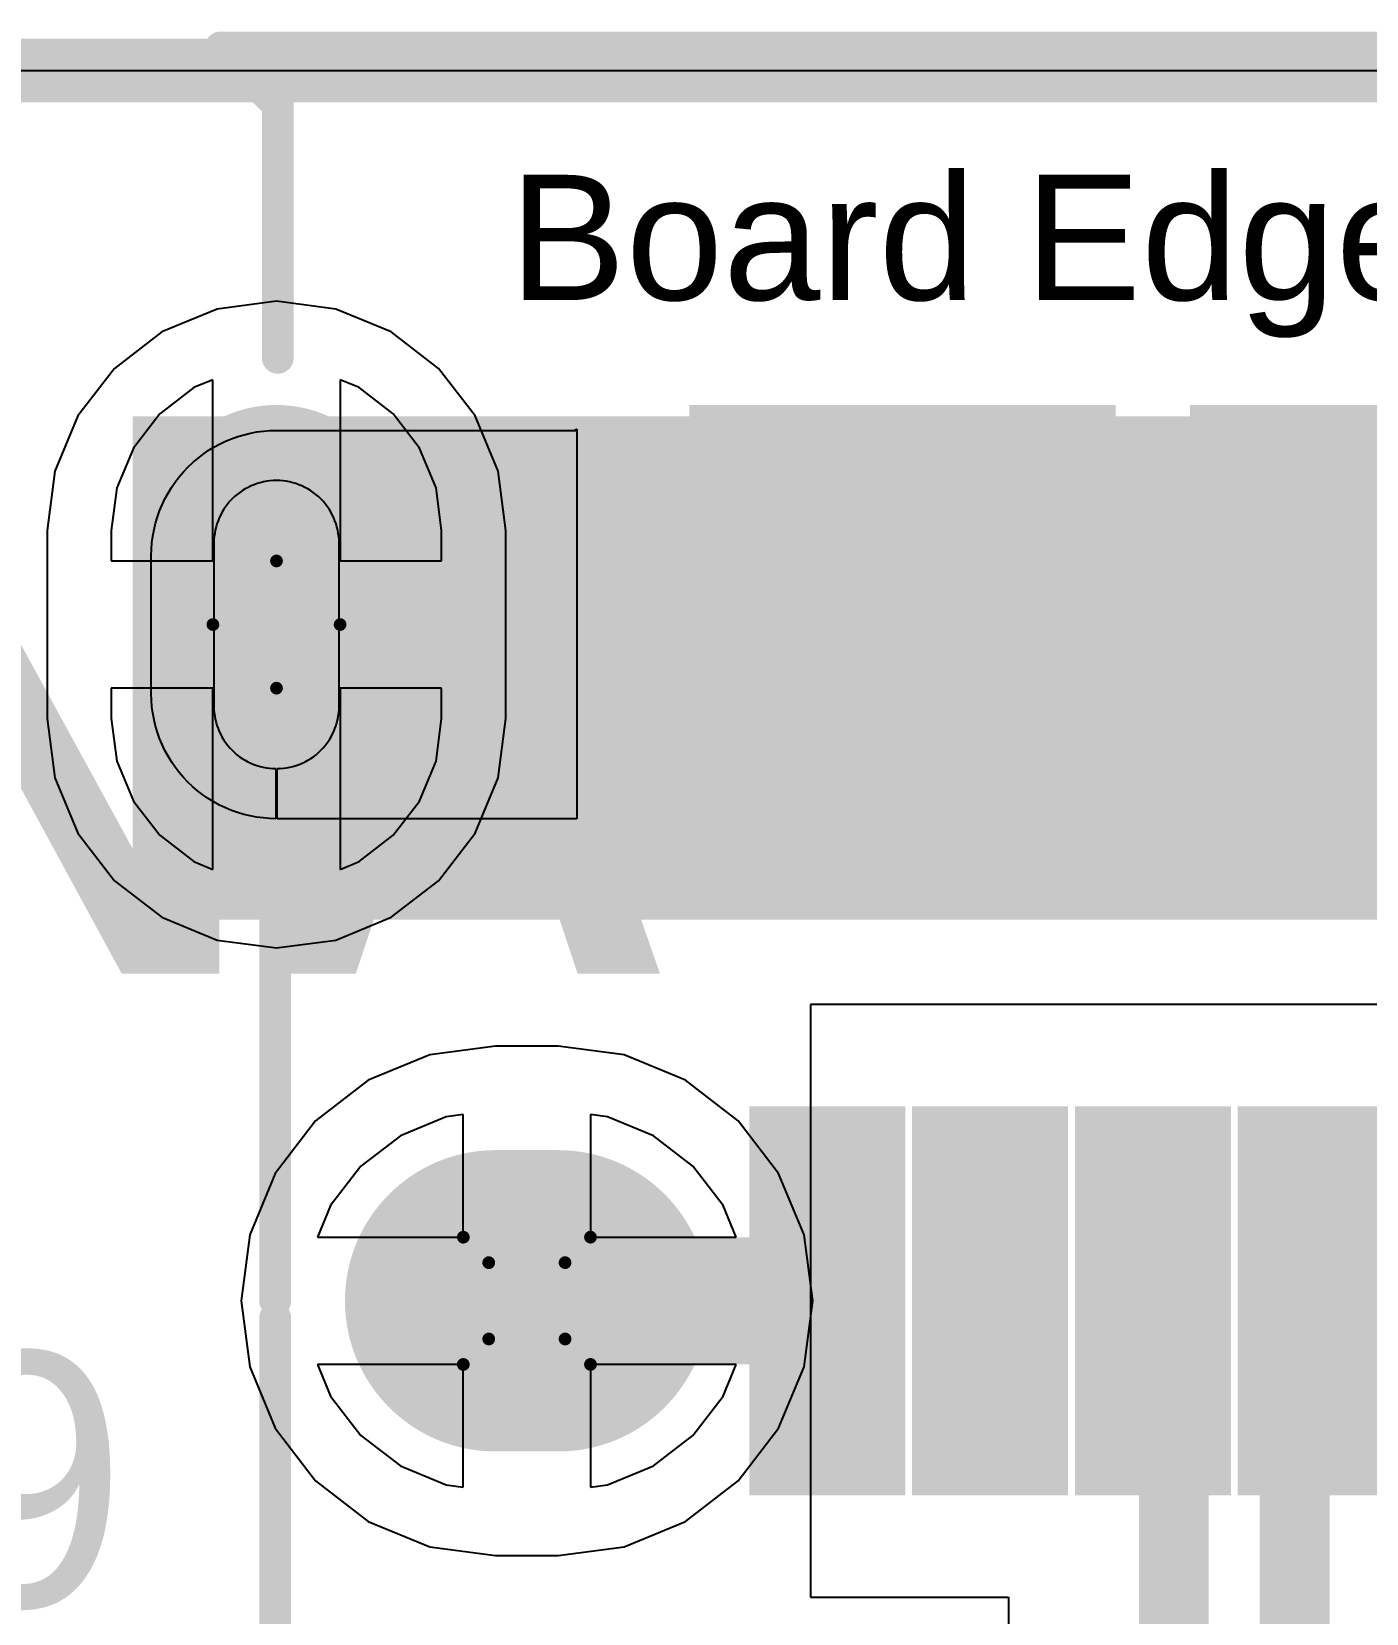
# Model space of a CAD drawing. Header units: inches. Extents: x -3 to 5437, y -3 to 5435.
# Drawn here: x 87.61 to 92.94, y 115.06 to 121.38 of the extents above; entities that cross this region are included whole.
import ezdxf

# ---------------------------------------------------------------- set-up
doc = ezdxf.new("R2010")
doc.units = ezdxf.units.IN
for name, color, linetype in [('Board Outline', 216, 'Continuous'), ('Bottom Layer', 5, 'Continuous'), ('Bottom Solder', 6, 'Continuous'), ('Drill Drawing', 1, 'Continuous'), ('GND', 16, 'Continuous'), ('Multi-Layer', 9, 'Continuous'), ('Pad Holes', 156, 'Continuous'), ('PWR', 76, 'Continuous'), ('Top Layer', 1, 'Continuous'), ('Top Overlay', 2, 'Continuous'), ('Top Paste', 8, 'Continuous'), ('Top Solder', 216, 'Continuous')]:
    doc.layers.add(name, color=color, linetype=linetype)
doc.styles.add('Arial', font='', dxfattribs={"height": 0.2})
doc.styles.add('Arial_Bold', font='', dxfattribs={"height": 0.2})
doc.styles.get('Arial').set_extended_font_data('Arial')
doc.styles.get('Arial_Bold').set_extended_font_data('Arial', bold=True)

# ---------------------------------------------------------------- blocks, each defined once
blk = doc.blocks.new('10118194_0001LF__242')
at = {"layer": 'Bottom Layer'}
h = blk.add_hatch(color=5, dxfattribs=at)
edge = h.paths.add_edge_path()
edge.add_arc((2.625, 0), 0.5, 270, 450)
edge.add_line((2.625, 0.5), (2.375, 0.5))
edge.add_arc((2.375, 0), 0.5, 90, 270)
edge.add_line((2.375, -0.5), (2.625, -0.5))
h = blk.add_hatch(color=5, dxfattribs=at)
edge = h.paths.add_edge_path()
edge.add_arc((3.5, -3.075), 0.4, 180, 360)
edge.add_line((3.9, -3.075), (3.9, -2.325))
edge.add_arc((3.5, -2.325), 0.4, 0, 180)
edge.add_line((3.1, -2.325), (3.1, -3.075))
at = {"layer": 'Bottom Solder'}
h = blk.add_hatch(color=6, dxfattribs=at)
edge = h.paths.add_edge_path()
edge.add_arc((2.625, 0), 0.6016, 270, 450)
edge.add_line((2.625, 0.6016), (2.375, 0.6016))
edge.add_arc((2.375, 0), 0.6016, 90, 270)
edge.add_line((2.375, -0.6016), (2.625, -0.6016))
h = blk.add_hatch(color=6, dxfattribs=at)
edge = h.paths.add_edge_path()
edge.add_arc((3.5, -3.075), 0.5016, 180, 360)
edge.add_line((4.0016, -3.075), (4.0016, -2.325))
edge.add_arc((3.5, -2.325), 0.5016, 0, 180)
edge.add_line((2.9984, -2.325), (2.9984, -3.075))
at = {"layer": 'GND'}
h = blk.add_hatch(color=16, dxfattribs=at)
edge = h.paths.add_edge_path()
edge.add_arc((2.625, 0), 0.5, 270, 450)
edge.add_line((2.625, 0.5), (2.375, 0.5))
edge.add_arc((2.375, 0), 0.5, 90, 270)
edge.add_line((2.375, -0.5), (2.625, -0.5))
h = blk.add_hatch(color=16, dxfattribs=at)
edge = h.paths.add_edge_path()
edge.add_arc((3.5, -3.075), 0.4, 180, 360)
edge.add_line((3.9, -3.075), (3.9, -2.325))
edge.add_arc((3.5, -2.325), 0.4, 0, 180)
edge.add_line((3.1, -2.325), (3.1, -3.075))
at = {"layer": 'Multi-Layer'}
h = blk.add_hatch(color=9, dxfattribs=at)
edge = h.paths.add_edge_path()
edge.add_arc((2.625, 0), 0.5, 270, 450)
edge.add_line((2.625, 0.5), (2.375, 0.5))
edge.add_arc((2.375, 0), 0.5, 90, 270)
edge.add_line((2.375, -0.5), (2.625, -0.5))
h = blk.add_hatch(color=9, dxfattribs=at)
edge = h.paths.add_edge_path()
edge.add_arc((3.5, -3.075), 0.4, 180, 360)
edge.add_line((3.9, -3.075), (3.9, -2.325))
edge.add_arc((3.5, -2.325), 0.4, 0, 180)
edge.add_line((3.1, -2.325), (3.1, -3.075))
at = {"layer": 'Pad Holes'}
h = blk.add_hatch(color=7, dxfattribs=at)
edge = h.paths.add_edge_path()
edge.add_arc((2.65, 0), 0.275, 270, 450)
edge.add_line((2.65, 0.275), (2.35, 0.275))
edge.add_arc((2.35, 0), 0.275, 90, 270)
edge.add_line((2.35, -0.275), (2.65, -0.275))
h = blk.add_hatch(color=7, dxfattribs=at)
edge = h.paths.add_edge_path()
edge.add_arc((3.5, -3.025), 0.25, 180, 360)
edge.add_line((3.75, -3.025), (3.75, -2.375))
edge.add_arc((3.5, -2.375), 0.25, 0, 180)
edge.add_line((3.25, -2.375), (3.25, -3.025))
at = {"layer": 'PWR'}
h = blk.add_hatch(color=76, dxfattribs=at)
edge = h.paths.add_edge_path()
edge.add_arc((2.625, 0), 0.5, 270, 450)
edge.add_line((2.625, 0.5), (2.375, 0.5))
edge.add_arc((2.375, 0), 0.5, 90, 270)
edge.add_line((2.375, -0.5), (2.625, -0.5))
h = blk.add_hatch(color=76, dxfattribs=at)
edge = h.paths.add_edge_path()
edge.add_arc((3.5, -3.075), 0.4, 180, 360)
edge.add_line((3.9, -3.075), (3.9, -2.325))
edge.add_arc((3.5, -2.325), 0.4, 0, 180)
edge.add_line((3.1, -2.325), (3.1, -3.075))
at = {"layer": 'Top Layer'}
for points in [[(-0.86, 0.675), (-0.44, 0.675), (-0.44, -0.675), (-0.86, -0.675)], [(-0.21, 0.675), (0.21, 0.675), (0.21, -0.675), (-0.21, -0.675)], [(0.44, 0.675), (0.86, 0.675), (0.86, -0.675), (0.44, -0.675)], [(1.09, 0.675), (1.51, 0.675), (1.51, -0.675), (1.09, -0.675)], [(-1.75, -1.925), (-0.25, -1.925), (-0.25, -3.475), (-1.75, -3.475)], [(0.25, -1.925), (1.75, -1.925), (1.75, -3.475), (0.25, -3.475)]]:
    blk.add_hatch(color=1, dxfattribs=at).paths.add_polyline_path(points)
h = blk.add_hatch(color=1, dxfattribs=at)
edge = h.paths.add_edge_path()
edge.add_arc((2.625, 0), 0.5, 270, 450)
edge.add_line((2.625, 0.5), (2.375, 0.5))
edge.add_arc((2.375, 0), 0.5, 90, 270)
edge.add_line((2.375, -0.5), (2.625, -0.5))
h = blk.add_hatch(color=1, dxfattribs=at)
edge = h.paths.add_edge_path()
edge.add_arc((3.5, -3.075), 0.4, 180, 360)
edge.add_line((3.9, -3.075), (3.9, -2.325))
edge.add_arc((3.5, -2.325), 0.4, 0, 180)
edge.add_line((3.1, -2.325), (3.1, -3.075))
at = {"layer": 'Top Paste'}
for points in [[(-0.86, 0.675), (-0.44, 0.675), (-0.44, -0.675), (-0.86, -0.675)], [(-0.21, 0.675), (0.21, 0.675), (0.21, -0.675), (-0.21, -0.675)], [(0.44, 0.675), (0.86, 0.675), (0.86, -0.675), (0.44, -0.675)], [(1.09, 0.675), (1.51, 0.675), (1.51, -0.675), (1.09, -0.675)], [(-1.75, -1.925), (-0.25, -1.925), (-0.25, -3.475), (-1.75, -3.475)], [(0.25, -1.925), (1.75, -1.925), (1.75, -3.475), (0.25, -3.475)]]:
    blk.add_hatch(color=8, dxfattribs=at).paths.add_polyline_path(points)
at = {"layer": 'Top Solder'}
for points in [[(-0.9616, 0.7766), (-0.3384, 0.7766), (-0.3384, -0.7766), (-0.9616, -0.7766)], [(-0.3116, 0.7766), (0.3116, 0.7766), (0.3116, -0.7766), (-0.3116, -0.7766)], [(0.3384, 0.7766), (0.9616, 0.7766), (0.9616, -0.7766), (0.3384, -0.7766)], [(0.9884, 0.7766), (1.6116, 0.7766), (1.6116, -0.7766), (0.9884, -0.7766)], [(-1.8516, -1.8234), (-0.1484, -1.8234), (-0.1484, -3.5766), (-1.8516, -3.5766)], [(0.1484, -1.8234), (1.8516, -1.8234), (1.8516, -3.5766), (0.1484, -3.5766)]]:
    blk.add_hatch(color=216, dxfattribs=at).paths.add_polyline_path(points)
h = blk.add_hatch(color=216, dxfattribs=at)
edge = h.paths.add_edge_path()
edge.add_arc((2.625, 0), 0.6016, 270, 450)
edge.add_line((2.625, 0.6016), (2.375, 0.6016))
edge.add_arc((2.375, 0), 0.6016, 90, 270)
edge.add_line((2.375, -0.6016), (2.625, -0.6016))
h = blk.add_hatch(color=216, dxfattribs=at)
edge = h.paths.add_edge_path()
edge.add_arc((3.5, -3.075), 0.5016, 180, 360)
edge.add_line((4.0016, -3.075), (4.0016, -2.325))
edge.add_arc((3.5, -2.325), 0.5016, 0, 180)
edge.add_line((2.9984, -2.325), (2.9984, -3.075))
at = {"layer": 'Top Layer'}
for p, q in [((2.3, -3.48), (2.3, -1.925)), ((2.3, -1.925), (3.4975, -1.925)), ((3.4975, -1.925), (3.4975, -2.125)), ((3.5025, -1.925), (3.5274, -1.9257)), ((3.5025, -2.125), (3.5025, -1.925)), ((3.5274, -1.9257), (3.5534, -1.9277)), ((3.5534, -1.9277), (3.5793, -1.9311)), ((3.5793, -1.9311), (3.6049, -1.9359)), ((3.6049, -1.9359), (3.6303, -1.942)), ((3.6303, -1.942), (3.6554, -1.9494)), ((3.6554, -1.9494), (3.68, -1.9581)), ((3.68, -1.9581), (3.7041, -1.9681)), ((3.7041, -1.9681), (3.7277, -1.9794)), ((3.7277, -1.9794), (3.7506, -1.9918)), ((3.7506, -1.9918), (3.7729, -2.0055)), ((3.7729, -2.0055), (3.7944, -2.0202)), ((3.7944, -2.0202), (3.8151, -2.0361)), ((3.8151, -2.0361), (3.835, -2.0531)), ((3.835, -2.0531), (3.8539, -2.0711)), ((3.8539, -2.0711), (3.8719, -2.09)), ((3.3976, -2.1465), (3.3858, -2.1521)), ((3.4096, -2.1415), (3.3976, -2.1465)), ((3.4219, -2.1372), (3.4096, -2.1415)), ((3.4344, -2.1335), (3.4219, -2.1372)), ((3.447, -2.1304), (3.4344, -2.1335)), ((3.4598, -2.1281), (3.447, -2.1304)), ((3.4727, -2.1264), (3.4598, -2.1281)), ((3.4857, -2.1253), (3.4727, -2.1264)), ((3.4975, -2.125), (3.4857, -2.1253)), ((3.5143, -2.1253), (3.5025, -2.125)), ((3.5273, -2.1264), (3.5143, -2.1253)), ((3.5402, -2.1281), (3.5273, -2.1264)), ((3.553, -2.1304), (3.5402, -2.1281)), ((3.5656, -2.1335), (3.553, -2.1304)), ((3.5781, -2.1372), (3.5656, -2.1335)), ((3.5904, -2.1415), (3.5781, -2.1372)), ((3.6024, -2.1465), (3.5904, -2.1415)), ((3.6142, -2.1521), (3.6024, -2.1465)), ((3.8719, -2.09), (3.8889, -2.1099)), ((3.8889, -2.1099), (3.9047, -2.1306)), ((3.9047, -2.1306), (3.9195, -2.1521)), ((3.3139, -2.2073), (3.3054, -2.2172)), ((3.3229, -2.1979), (3.3139, -2.2073)), ((3.3323, -2.1889), (3.3229, -2.1979)), ((3.3422, -2.1804), (3.3323, -2.1889)), ((3.3525, -2.1725), (3.3422, -2.1804)), ((3.3633, -2.1651), (3.3525, -2.1725)), ((3.3744, -2.1583), (3.3633, -2.1651)), ((3.3858, -2.1521), (3.3744, -2.1583)), ((3.6256, -2.1583), (3.6142, -2.1521)), ((3.6367, -2.1651), (3.6256, -2.1583)), ((3.6475, -2.1725), (3.6367, -2.1651)), ((3.6578, -2.1804), (3.6475, -2.1725)), ((3.6677, -2.1889), (3.6578, -2.1804)), ((3.6771, -2.1979), (3.6677, -2.1889)), ((3.6861, -2.2073), (3.6771, -2.1979)), ((3.6946, -2.2172), (3.6861, -2.2073)), ((3.9195, -2.1521), (3.9332, -2.1744)), ((3.9332, -2.1744), (3.9456, -2.1973)), ((3.9456, -2.1973), (3.9569, -2.2209)), ((3.2715, -2.2726), (3.2665, -2.2846)), ((3.2771, -2.2608), (3.2715, -2.2726)), ((3.2833, -2.2494), (3.2771, -2.2608)), ((3.2901, -2.2383), (3.2833, -2.2494)), ((3.2975, -2.2275), (3.2901, -2.2383)), ((3.3054, -2.2172), (3.2975, -2.2275)), ((3.7025, -2.2275), (3.6946, -2.2172)), ((3.7099, -2.2383), (3.7025, -2.2275)), ((3.7167, -2.2494), (3.7099, -2.2383)), ((3.7229, -2.2608), (3.7167, -2.2494)), ((3.7285, -2.2726), (3.7229, -2.2608)), ((3.7335, -2.2846), (3.7285, -2.2726)), ((3.9569, -2.2209), (3.9669, -2.245)), ((3.9669, -2.245), (3.9756, -2.2696)), ((3.9756, -2.2696), (3.983, -2.2947)), ((3.2531, -2.3348), (3.2514, -2.3477)), ((3.2554, -2.322), (3.2531, -2.3348)), ((3.2585, -2.3094), (3.2554, -2.322)), ((3.2622, -2.2969), (3.2585, -2.3094)), ((3.2665, -2.2846), (3.2622, -2.2969)), ((3.7378, -2.2969), (3.7335, -2.2846)), ((3.7415, -2.3094), (3.7378, -2.2969)), ((3.7446, -2.322), (3.7415, -2.3094)), ((3.7469, -2.3348), (3.7446, -2.322)), ((3.7486, -2.3477), (3.7469, -2.3348)), ((3.983, -2.2947), (3.9891, -2.3201)), ((3.9891, -2.3201), (3.9939, -2.3457)), ((3.2503, -2.3607), (3.25, -2.375)), ((3.25, -2.375), (3.25, -2.385)), ((3.25, -2.385), (3.25, -3.015)), ((3.2514, -2.3477), (3.2503, -2.3607)), ((3.7497, -2.3607), (3.7486, -2.3477)), ((3.75, -2.375), (3.7497, -2.3607)), ((3.75, -3.025), (3.75, -2.375)), ((3.9939, -2.3457), (3.9973, -2.3716)), ((3.9973, -2.3716), (3.9993, -2.3976)), ((3.9993, -2.3976), (4, -2.425)), ((4, -2.425), (4, -2.975)), ((3.25, -3.015), (3.25, -3.025)), ((3.25, -3.025), (3.2503, -3.0381)), ((3.7497, -3.0381), (3.75, -3.025)), ((3.9973, -3.0273), (3.9938, -3.0532)), ((3.9993, -3.0012), (3.9973, -3.0273)), ((4, -2.975), (3.9993, -3.0012)), ((3.2503, -3.0381), (3.2514, -3.0511)), ((3.2514, -3.0511), (3.2531, -3.0641)), ((3.2531, -3.0641), (3.2555, -3.077)), ((3.2555, -3.077), (3.2585, -3.0897)), ((3.2585, -3.0897), (3.2622, -3.1023)), ((3.7378, -3.1023), (3.7415, -3.0897)), ((3.7415, -3.0897), (3.7445, -3.077)), ((3.7445, -3.077), (3.7469, -3.0641)), ((3.7469, -3.0641), (3.7486, -3.0511)), ((3.7486, -3.0511), (3.7497, -3.0381)), ((3.9891, -3.079), (3.983, -3.1044)), ((3.9938, -3.0532), (3.9891, -3.079)), ((3.2622, -3.1023), (3.2666, -3.1146)), ((3.2666, -3.1146), (3.2716, -3.1267)), ((3.2716, -3.1267), (3.2772, -3.1385)), ((3.2772, -3.1385), (3.2835, -3.15)), ((3.2835, -3.15), (3.2903, -3.1612)), ((3.7097, -3.1612), (3.7165, -3.15)), ((3.7165, -3.15), (3.7228, -3.1385)), ((3.7228, -3.1385), (3.7284, -3.1267)), ((3.7284, -3.1267), (3.7334, -3.1146)), ((3.7334, -3.1146), (3.7378, -3.1023)), ((3.9668, -3.1542), (3.9568, -3.1784)), ((3.9755, -3.1295), (3.9668, -3.1542)), ((3.983, -3.1044), (3.9755, -3.1295)), ((3.2903, -3.1612), (3.2977, -3.1719)), ((3.2977, -3.1719), (3.3057, -3.1823)), ((3.3057, -3.1823), (3.3142, -3.1923)), ((3.3142, -3.1923), (3.3232, -3.2018)), ((3.3232, -3.2018), (3.3327, -3.2108)), ((3.3327, -3.2108), (3.3427, -3.2193)), ((3.3427, -3.2193), (3.3531, -3.2273)), ((3.6469, -3.2273), (3.6573, -3.2193)), ((3.6573, -3.2193), (3.6673, -3.2108)), ((3.6673, -3.2108), (3.6768, -3.2018)), ((3.6768, -3.2018), (3.6858, -3.1923)), ((3.6858, -3.1923), (3.6943, -3.1823)), ((3.6943, -3.1823), (3.7023, -3.1719)), ((3.7023, -3.1719), (3.7097, -3.1612)), ((3.9455, -3.202), (3.933, -3.225)), ((3.9568, -3.1784), (3.9455, -3.202)), ((3.3531, -3.2273), (3.3638, -3.2347)), ((3.3638, -3.2347), (3.375, -3.2415)), ((3.375, -3.2415), (3.3865, -3.2478)), ((3.3865, -3.2478), (3.3983, -3.2534)), ((3.3983, -3.2534), (3.4104, -3.2584)), ((3.4104, -3.2584), (3.4227, -3.2628)), ((3.4227, -3.2628), (3.4353, -3.2665)), ((3.4353, -3.2665), (3.448, -3.2695)), ((3.448, -3.2695), (3.4609, -3.2719)), ((3.4609, -3.2719), (3.4739, -3.2736)), ((3.4739, -3.2736), (3.4869, -3.2747)), ((3.4869, -3.2747), (3.5, -3.275)), ((3.5, -3.275), (3.5131, -3.2747)), ((3.5131, -3.2747), (3.5261, -3.2736)), ((3.5261, -3.2736), (3.5391, -3.2719)), ((3.5391, -3.2719), (3.552, -3.2695)), ((3.552, -3.2695), (3.5647, -3.2665)), ((3.5647, -3.2665), (3.5773, -3.2628)), ((3.5773, -3.2628), (3.5896, -3.2584)), ((3.5896, -3.2584), (3.6017, -3.2534)), ((3.6017, -3.2534), (3.6135, -3.2478)), ((3.6135, -3.2478), (3.625, -3.2415)), ((3.625, -3.2415), (3.6362, -3.2347)), ((3.6362, -3.2347), (3.6469, -3.2273)), ((3.9045, -3.2689), (3.8886, -3.2897)), ((3.9193, -3.2473), (3.9045, -3.2689)), ((3.933, -3.225), (3.9193, -3.2473)), ((3.8346, -3.3466), (3.8147, -3.3636)), ((3.8536, -3.3286), (3.8346, -3.3466)), ((3.8716, -3.3096), (3.8536, -3.3286)), ((3.8886, -3.2897), (3.8716, -3.3096)), ((3.75, -3.408), (3.727, -3.4205)), ((3.7723, -3.3943), (3.75, -3.408)), ((3.7939, -3.3795), (3.7723, -3.3943)), ((3.8147, -3.3636), (3.7939, -3.3795)), ((3.5523, -3.4723), (3.5262, -3.4743)), ((3.5782, -3.4688), (3.5523, -3.4723)), ((3.604, -3.4641), (3.5782, -3.4688)), ((3.6294, -3.458), (3.604, -3.4641)), ((3.6545, -3.4505), (3.6294, -3.458)), ((3.6792, -3.4418), (3.6545, -3.4505)), ((3.7034, -3.4318), (3.6792, -3.4418)), ((3.727, -3.4205), (3.7034, -3.4318)), ((2.305, -3.48), (2.3, -3.48)), ((3.5, -3.475), (2.305, -3.475)), ((2.305, -3.475), (2.305, -3.48)), ((3.5262, -3.4743), (3.5, -3.475))]:
    blk.add_line(p, q, dxfattribs=at)
at = {"layer": 'Top Overlay'}
for points in [[(3.5052, 0, 0.127, 0.127, 0), (3.5052, -1.5494, 0.127, 0.127, 0)], [(3.4948, -3.765, 0.127, 0.127, 0), (3.4948, -4.765, 0.127, 0.127, 0)], [(3.7234, -5.0038, 0.127, 0.127, 0), (3.4948, -4.7752, 0.127, 0.127, 0)], [(3.7234, -5.0038, 0.127, 0.127, 0), (-3.7338, -5.0038, 0.127, 0.127, 0)]]:
    blk.add_lwpolyline(points, format="xyseb", dxfattribs=at)
for points in [[(3.4735, 0, 0.0635, 0.0635, 1), (3.537, 0, 0.0635, 0.0635, 1)], [(3.4735, -1.5494, 0.0635, 0.0635, 1), (3.537, -1.5494, 0.0635, 0.0635, 1)], [(3.4631, -3.765, 0.0635, 0.0635, 1), (3.5266, -3.765, 0.0635, 0.0635, 1)], [(3.4631, -4.765, 0.0635, 0.0635, 1), (3.5266, -4.765, 0.0635, 0.0635, 1)], [(3.4631, -4.7752, 0.0635, 0.0635, 1), (3.5266, -4.7752, 0.0635, 0.0635, 1)], [(3.6917, -5.0038, 0.0635, 0.0635, 1), (3.7552, -5.0038, 0.0635, 0.0635, 1)], [(3.6917, -5.0038, 0.0635, 0.0635, 1), (3.7552, -5.0038, 0.0635, 0.0635, 1)]]:
    blk.add_lwpolyline(points, format="xyseb", close=True, dxfattribs=at)
at = {"layer": 'Top Overlay', "style": 'Arial'}
blk.add_text('Board Edge ', height=0.499999, rotation=180, dxfattribs=at).set_placement((2.5704, -3.9956))

msp = doc.modelspace()

# ---------------------------------------------------------------- hatches: boundary and pattern name
at = {"layer": 'Top Layer'}
for points in [[(88.0099, 117.8306), (98.4078, 117.8306), (98.4078, 119.8404), (88.0099, 119.8404)], [(89.1824, 118.2335), (91.8349, 118.2335), (91.8349, 119.7835), (89.1824, 119.7835)]]:
    msp.add_hatch(color=1, dxfattribs=at).paths.add_polyline_path(points)

# ---------------------------------------------------------------- linework, layer by layer
at = {"layer": 'Board Outline'}
msp.add_lwpolyline([(-2.777, 121.2205, 0.254, 0.254, 0), (202.223, 121.2205, 0.254, 0.254, 0)], format="xyseb", dxfattribs=at)
at = {"layer": 'Bottom Layer'}
for p, q in [((50.2304, 121.2204), (198.6777, 121.2204)), ((88.255, 119.9547), (88.1184, 119.8499)), ((88.3308, 119.9861), (88.255, 119.9547)), ((88.3308, 119.2625), (88.3308, 119.9861)), ((88.9147, 119.9547), (88.8388, 119.9861)), ((88.8388, 119.9861), (88.8388, 119.2625)), ((89.0513, 119.8499), (88.9147, 119.9547)), ((88.1184, 119.8499), (88.0136, 119.7133)), ((89.1561, 119.7133), (89.0513, 119.8499)), ((88.0136, 119.7133), (87.9477, 119.5542)), ((89.222, 119.5542), (89.1561, 119.7133)), ((87.9477, 119.5542), (87.9252, 119.3835)), ((89.2445, 119.3835), (89.222, 119.5542)), ((87.9252, 119.3835), (87.9252, 119.2625)), ((89.2445, 119.2625), (89.2445, 119.3835)), ((87.9252, 119.2625), (88.3308, 119.2625)), ((88.8388, 119.2625), (89.2445, 119.2625)), ((88.3308, 118.7545), (87.9252, 118.7545)), ((87.9252, 118.7545), (87.9252, 118.6335)), ((88.3308, 118.0308), (88.3308, 118.7545)), ((89.2445, 118.7545), (88.8388, 118.7545)), ((88.8388, 118.7545), (88.8388, 118.0308)), ((89.2445, 118.6335), (89.2445, 118.7545)), ((87.9252, 118.6335), (87.9477, 118.4627)), ((89.222, 118.4627), (89.2445, 118.6335)), ((87.9477, 118.4627), (88.0136, 118.3036)), ((89.1561, 118.3036), (89.222, 118.4627)), ((88.0136, 118.3036), (88.1184, 118.167)), ((89.0513, 118.167), (89.1561, 118.3036)), ((88.1184, 118.167), (88.255, 118.0622)), ((88.9147, 118.0622), (89.0513, 118.167)), ((88.255, 118.0622), (88.3308, 118.0308)), ((88.8388, 118.0308), (88.9147, 118.0622)), ((89.263, 117.0431), (89.0796, 116.9671)), ((89.3309, 117.052), (89.263, 117.0431)), ((89.3309, 116.5625), (89.3309, 117.052)), ((89.9067, 117.0431), (89.8389, 117.052)), ((89.8389, 117.052), (89.8389, 116.5625)), ((90.0901, 116.9671), (89.9067, 117.0431)), ((89.0796, 116.9671), (88.9221, 116.8462)), ((90.2476, 116.8462), (90.0901, 116.9671)), ((88.9221, 116.8462), (88.8012, 116.6887)), ((90.3685, 116.6887), (90.2476, 116.8462)), ((88.8012, 116.6887), (88.7489, 116.5625)), ((90.4208, 116.5625), (90.3685, 116.6887)), ((88.7489, 116.5625), (89.3309, 116.5625)), ((89.8389, 116.5625), (90.4208, 116.5625)), ((89.3309, 116.0545), (88.7489, 116.0545)), ((88.7489, 116.0545), (88.8012, 115.9282)), ((89.3309, 115.5649), (89.3309, 116.0545)), ((90.4208, 116.0545), (89.8389, 116.0545)), ((89.8389, 116.0545), (89.8389, 115.5649)), ((90.3685, 115.9282), (90.4208, 116.0545)), ((88.8012, 115.9282), (88.9221, 115.7707)), ((90.2476, 115.7707), (90.3685, 115.9282)), ((88.9221, 115.7707), (89.0796, 115.6498)), ((90.0901, 115.6498), (90.2476, 115.7707)), ((89.0796, 115.6498), (89.263, 115.5739)), ((89.9067, 115.5739), (90.0901, 115.6498)), ((89.263, 115.5739), (89.3309, 115.5649)), ((89.8389, 115.5649), (89.9067, 115.5739))]:
    msp.add_line(p, q, dxfattribs=at)
at = {"layer": 'Drill Drawing'}
for points in [[(88.3309, 119.0085, 0.0508, 0.0508, 0), (88.5849, 119.2625, 0.0508, 0.0508, 0)], [(88.5849, 119.2625, 0.0508, 0.0508, 0), (88.8389, 119.0085, 0.0508, 0.0508, 0)], [(88.3309, 119.0085, 0.0508, 0.0508, 0), (88.5849, 118.7545, 0.0508, 0.0508, 0)], [(88.5849, 118.7545, 0.0508, 0.0508, 0), (88.8389, 119.0085, 0.0508, 0.0508, 0)], [(89.3309, 116.5625, 0.0508, 0.0508, 0), (89.8389, 116.5625, 0.0508, 0.0508, 0)], [(89.3309, 116.0545, 0.0508, 0.0508, 0), (89.3309, 116.5625, 0.0508, 0.0508, 0)], [(89.8389, 116.0545, 0.0508, 0.0508, 0), (89.8389, 116.5625, 0.0508, 0.0508, 0)], [(89.4325, 116.4609, 0.0508, 0.0508, 0), (89.7373, 116.4609, 0.0508, 0.0508, 0)], [(89.4325, 116.1561, 0.0508, 0.0508, 0), (89.4325, 116.4609, 0.0508, 0.0508, 0)], [(89.7373, 116.1561, 0.0508, 0.0508, 0), (89.7373, 116.4609, 0.0508, 0.0508, 0)], [(89.4325, 116.1561, 0.0508, 0.0508, 0), (89.7373, 116.1561, 0.0508, 0.0508, 0)], [(89.3309, 116.0545, 0.0508, 0.0508, 0), (89.8389, 116.0545, 0.0508, 0.0508, 0)]]:
    msp.add_lwpolyline(points, format="xyseb", dxfattribs=at)
for points in [[(88.5722, 119.2625, 0.0254, 0.0254, 1), (88.5976, 119.2625, 0.0254, 0.0254, 1)], [(88.5722, 119.2625, 0.0254, 0.0254, 1), (88.5976, 119.2625, 0.0254, 0.0254, 1)], [(88.3182, 119.0085, 0.0254, 0.0254, 1), (88.3436, 119.0085, 0.0254, 0.0254, 1)], [(88.3182, 119.0085, 0.0254, 0.0254, 1), (88.3436, 119.0085, 0.0254, 0.0254, 1)], [(88.8262, 119.0085, 0.0254, 0.0254, 1), (88.8516, 119.0085, 0.0254, 0.0254, 1)], [(88.8262, 119.0085, 0.0254, 0.0254, 1), (88.8516, 119.0085, 0.0254, 0.0254, 1)], [(88.5722, 118.7545, 0.0254, 0.0254, 1), (88.5976, 118.7545, 0.0254, 0.0254, 1)], [(88.5722, 118.7545, 0.0254, 0.0254, 1), (88.5976, 118.7545, 0.0254, 0.0254, 1)], [(89.3182, 116.5625, 0.0254, 0.0254, 1), (89.3436, 116.5625, 0.0254, 0.0254, 1)], [(89.3182, 116.5625, 0.0254, 0.0254, 1), (89.3436, 116.5625, 0.0254, 0.0254, 1)], [(89.8262, 116.5625, 0.0254, 0.0254, 1), (89.8516, 116.5625, 0.0254, 0.0254, 1)], [(89.8262, 116.5625, 0.0254, 0.0254, 1), (89.8516, 116.5625, 0.0254, 0.0254, 1)], [(89.4198, 116.4609, 0.0254, 0.0254, 1), (89.4452, 116.4609, 0.0254, 0.0254, 1)], [(89.4198, 116.4609, 0.0254, 0.0254, 1), (89.4452, 116.4609, 0.0254, 0.0254, 1)], [(89.7246, 116.4609, 0.0254, 0.0254, 1), (89.75, 116.4609, 0.0254, 0.0254, 1)], [(89.7246, 116.4609, 0.0254, 0.0254, 1), (89.75, 116.4609, 0.0254, 0.0254, 1)], [(89.4198, 116.1561, 0.0254, 0.0254, 1), (89.4452, 116.1561, 0.0254, 0.0254, 1)], [(89.4198, 116.1561, 0.0254, 0.0254, 1), (89.4452, 116.1561, 0.0254, 0.0254, 1)], [(89.7246, 116.1561, 0.0254, 0.0254, 1), (89.75, 116.1561, 0.0254, 0.0254, 1)], [(89.7246, 116.1561, 0.0254, 0.0254, 1), (89.75, 116.1561, 0.0254, 0.0254, 1)], [(89.3182, 116.0545, 0.0254, 0.0254, 1), (89.3436, 116.0545, 0.0254, 0.0254, 1)], [(89.3182, 116.0545, 0.0254, 0.0254, 1), (89.3436, 116.0545, 0.0254, 0.0254, 1)], [(89.8262, 116.0545, 0.0254, 0.0254, 1), (89.8516, 116.0545, 0.0254, 0.0254, 1)], [(89.8262, 116.0545, 0.0254, 0.0254, 1), (89.8516, 116.0545, 0.0254, 0.0254, 1)]]:
    msp.add_lwpolyline(points, format="xyseb", close=True, dxfattribs=at)
at = {"layer": 'GND'}
for p, q in [((50.2304, 121.2205), (198.4312, 121.2205)), ((88.255, 119.9547), (88.1184, 119.8499)), ((88.3308, 119.9861), (88.255, 119.9547)), ((88.3308, 119.2625), (88.3308, 119.9861)), ((88.9147, 119.9547), (88.8388, 119.9861)), ((88.8388, 119.9861), (88.8388, 119.2625)), ((89.0513, 119.8499), (88.9147, 119.9547)), ((88.1184, 119.8499), (88.0136, 119.7133)), ((89.1561, 119.7133), (89.0513, 119.8499)), ((88.0136, 119.7133), (87.9477, 119.5542)), ((89.222, 119.5542), (89.1561, 119.7133)), ((87.9477, 119.5542), (87.9252, 119.3835)), ((89.2445, 119.3835), (89.222, 119.5542)), ((87.9252, 119.3835), (87.9252, 119.2625)), ((89.2445, 119.2625), (89.2445, 119.3835)), ((87.9252, 119.2625), (88.3308, 119.2625)), ((88.8388, 119.2625), (89.2445, 119.2625)), ((88.3308, 118.7545), (87.9252, 118.7545)), ((87.9252, 118.7545), (87.9252, 118.6335)), ((88.3308, 118.0308), (88.3308, 118.7545)), ((89.2445, 118.7545), (88.8388, 118.7545)), ((88.8388, 118.7545), (88.8388, 118.0308)), ((89.2445, 118.6335), (89.2445, 118.7545)), ((87.9252, 118.6335), (87.9477, 118.4627)), ((89.222, 118.4627), (89.2445, 118.6335)), ((87.9477, 118.4627), (88.0136, 118.3036)), ((89.1561, 118.3036), (89.222, 118.4627)), ((88.0136, 118.3036), (88.1184, 118.167)), ((89.0513, 118.167), (89.1561, 118.3036)), ((88.1184, 118.167), (88.255, 118.0622)), ((88.9147, 118.0622), (89.0513, 118.167)), ((88.255, 118.0622), (88.3308, 118.0308)), ((88.8388, 118.0308), (88.9147, 118.0622)), ((89.263, 117.0431), (89.0796, 116.9671)), ((89.3309, 117.052), (89.263, 117.0431)), ((89.3309, 116.5625), (89.3309, 117.052)), ((89.9067, 117.0431), (89.8389, 117.052)), ((89.8389, 117.052), (89.8389, 116.5625)), ((90.0901, 116.9671), (89.9067, 117.0431)), ((89.0796, 116.9671), (88.9221, 116.8462)), ((90.2476, 116.8462), (90.0901, 116.9671)), ((88.9221, 116.8462), (88.8012, 116.6887)), ((90.3685, 116.6887), (90.2476, 116.8462)), ((88.8012, 116.6887), (88.7489, 116.5625)), ((90.4208, 116.5625), (90.3685, 116.6887)), ((88.7489, 116.5625), (89.3309, 116.5625)), ((89.8389, 116.5625), (90.4208, 116.5625)), ((89.3309, 116.0545), (88.7489, 116.0545)), ((88.7489, 116.0545), (88.8012, 115.9282)), ((89.3309, 115.5649), (89.3309, 116.0545)), ((90.4208, 116.0545), (89.8389, 116.0545)), ((89.8389, 116.0545), (89.8389, 115.5649)), ((90.3685, 115.9282), (90.4208, 116.0545)), ((88.8012, 115.9282), (88.9221, 115.7707)), ((90.2476, 115.7707), (90.3685, 115.9282)), ((88.9221, 115.7707), (89.0796, 115.6498)), ((90.0901, 115.6498), (90.2476, 115.7707)), ((89.0796, 115.6498), (89.263, 115.5739)), ((89.9067, 115.5739), (90.0901, 115.6498)), ((89.263, 115.5739), (89.3309, 115.5649)), ((89.8389, 115.5649), (89.9067, 115.5739))]:
    msp.add_line(p, q, dxfattribs=at)
at = {"layer": 'PWR'}
for p, q in [((50.2304, 121.2205), (197.8405, 121.2205)), ((88.3478, 120.2681), (88.1269, 120.1766)), ((88.5849, 120.2993), (88.3478, 120.2681)), ((88.8219, 120.2681), (88.5849, 120.2993)), ((89.0428, 120.1766), (88.8219, 120.2681)), ((88.1269, 120.1766), (87.9373, 120.0311)), ((89.2324, 120.0311), (89.0428, 120.1766)), ((87.9373, 120.0311), (87.7917, 119.8414)), ((89.378, 119.8414), (89.2324, 120.0311)), ((87.7917, 119.8414), (87.7002, 119.6205)), ((89.4695, 119.6205), (89.378, 119.8414)), ((87.7002, 119.6205), (87.669, 119.3835)), ((89.5007, 119.3835), (89.4695, 119.6205)), ((87.669, 119.3835), (87.669, 118.6335)), ((89.5007, 118.6335), (89.5007, 119.3835)), ((87.669, 118.6335), (87.7002, 118.3964)), ((89.4695, 118.3964), (89.5007, 118.6335)), ((87.7002, 118.3964), (87.7917, 118.1755)), ((89.378, 118.1755), (89.4695, 118.3964)), ((87.7917, 118.1755), (87.9373, 117.9859)), ((89.2324, 117.9859), (89.378, 118.1755)), ((87.9373, 117.9859), (88.1269, 117.8403)), ((89.0428, 117.8403), (89.2324, 117.9859)), ((88.1269, 117.8403), (88.3478, 117.7488)), ((88.8219, 117.7488), (89.0428, 117.8403)), ((88.3478, 117.7488), (88.5849, 117.7176)), ((88.5849, 117.7176), (88.8219, 117.7488)), ((89.1967, 117.2905), (88.9515, 117.189)), ((89.4599, 117.3252), (89.1967, 117.2905)), ((89.7099, 117.3252), (89.4599, 117.3252)), ((89.973, 117.2905), (89.7099, 117.3252)), ((90.2182, 117.189), (89.973, 117.2905)), ((88.9515, 117.189), (88.7409, 117.0274)), ((90.4288, 117.0274), (90.2182, 117.189)), ((88.7409, 117.0274), (88.5794, 116.8168)), ((90.5903, 116.8168), (90.4288, 117.0274)), ((88.5794, 116.8168), (88.4778, 116.5716)), ((90.6919, 116.5716), (90.5903, 116.8168)), ((88.4778, 116.5716), (88.4432, 116.3085)), ((90.7265, 116.3085), (90.6919, 116.5716)), ((88.4432, 116.3085), (88.4778, 116.0453)), ((90.6919, 116.0453), (90.7265, 116.3085)), ((88.4778, 116.0453), (88.5794, 115.8001)), ((90.5903, 115.8001), (90.6919, 116.0453)), ((88.5794, 115.8001), (88.7409, 115.5896)), ((90.4288, 115.5896), (90.5903, 115.8001)), ((88.7409, 115.5896), (88.9515, 115.428)), ((90.2182, 115.428), (90.4288, 115.5896)), ((88.9515, 115.428), (89.1967, 115.3264)), ((89.973, 115.3264), (90.2182, 115.428)), ((89.1967, 115.3264), (89.4599, 115.2918)), ((89.7099, 115.2918), (89.973, 115.3264)), ((89.4599, 115.2918), (89.7099, 115.2918))]:
    msp.add_line(p, q, dxfattribs=at)
at = {"layer": 'Top Layer'}
for p, q in [((50.2304, 121.2204), (138.1895, 121.2204)), ((88.255, 119.9547), (88.1184, 119.8499)), ((88.3308, 119.9861), (88.255, 119.9547)), ((88.3308, 119.2625), (88.3308, 119.9861)), ((88.9147, 119.9547), (88.8388, 119.9861)), ((88.8388, 119.9861), (88.8388, 119.2625)), ((89.0513, 119.8499), (88.9147, 119.9547)), ((88.1184, 119.8499), (88.0136, 119.7133)), ((89.1561, 119.7133), (89.0513, 119.8499)), ((88.0136, 119.7133), (87.9477, 119.5542)), ((89.222, 119.5542), (89.1561, 119.7133)), ((87.9477, 119.5542), (87.9252, 119.3835)), ((89.2445, 119.3835), (89.222, 119.5542)), ((87.9252, 119.3835), (87.9252, 119.2625)), ((89.2445, 119.2625), (89.2445, 119.3835)), ((87.9252, 119.2625), (88.3308, 119.2625)), ((88.8388, 119.2625), (89.2445, 119.2625)), ((88.3308, 118.7545), (87.9252, 118.7545)), ((87.9252, 118.7545), (87.9252, 118.6335)), ((88.3308, 118.0308), (88.3308, 118.7545)), ((89.2445, 118.7545), (88.8388, 118.7545)), ((88.8388, 118.7545), (88.8388, 118.0308)), ((89.2445, 118.6335), (89.2445, 118.7545)), ((87.9252, 118.6335), (87.9477, 118.4627)), ((89.222, 118.4627), (89.2445, 118.6335)), ((87.9477, 118.4627), (88.0136, 118.3036)), ((89.1561, 118.3036), (89.222, 118.4627)), ((88.0136, 118.3036), (88.1184, 118.167)), ((89.0513, 118.167), (89.1561, 118.3036)), ((88.1184, 118.167), (88.255, 118.0622)), ((88.9147, 118.0622), (89.0513, 118.167)), ((88.255, 118.0622), (88.3308, 118.0308)), ((88.8388, 118.0308), (88.9147, 118.0622)), ((94.1029, 117.4915), (90.7169, 117.4915)), ((90.7169, 117.4915), (90.7169, 115.1255)), ((89.263, 117.0431), (89.0796, 116.9671)), ((89.3309, 117.052), (89.263, 117.0431)), ((89.3309, 116.5625), (89.3309, 117.052)), ((89.9067, 117.0431), (89.8389, 117.052)), ((89.8389, 117.052), (89.8389, 116.5625)), ((90.0901, 116.9671), (89.9067, 117.0431)), ((89.0796, 116.9671), (88.9221, 116.8462)), ((90.2476, 116.8462), (90.0901, 116.9671)), ((88.9221, 116.8462), (88.8012, 116.6887)), ((90.3685, 116.6887), (90.2476, 116.8462)), ((88.8012, 116.6887), (88.7489, 116.5625)), ((90.4208, 116.5625), (90.3685, 116.6887)), ((88.7489, 116.5625), (89.3309, 116.5625)), ((89.8389, 116.5625), (90.4208, 116.5625)), ((89.3309, 116.0545), (88.7489, 116.0545)), ((88.7489, 116.0545), (88.8012, 115.9282)), ((89.3309, 115.5649), (89.3309, 116.0545)), ((90.4208, 116.0545), (89.8389, 116.0545)), ((89.8389, 116.0545), (89.8389, 115.5649)), ((90.3685, 115.9282), (90.4208, 116.0545)), ((88.8012, 115.9282), (88.9221, 115.7707)), ((90.2476, 115.7707), (90.3685, 115.9282)), ((88.9221, 115.7707), (89.0796, 115.6498)), ((90.0901, 115.6498), (90.2476, 115.7707)), ((89.0796, 115.6498), (89.263, 115.5739)), ((89.9067, 115.5739), (90.0901, 115.6498)), ((89.263, 115.5739), (89.3309, 115.5649)), ((89.8389, 115.5649), (89.9067, 115.5739)), ((90.7169, 115.1255), (91.5082, 115.1255)), ((91.5082, 115.1255), (91.5082, 114.9763))]:
    msp.add_line(p, q, dxfattribs=at)
for points in [[(89.5849, 116.3085, 0.508, 0.508, 0), (90.5749, 116.3085, 0.508, 0.508, 0)], [(92.0849, 116.3085, 0.2794, 0.2794, 0), (92.1552, 116.2382, 0.2794, 0.2794, 0)], [(92.6646, 116.2382, 0.2794, 0.2794, 0), (92.7349, 116.3085, 0.2794, 0.2794, 0)], [(92.1552, 115.6229, 0.2794, 0.2794, 0), (92.1552, 116.2382, 0.2794, 0.2794, 0)], [(92.6646, 115.6229, 0.2794, 0.2794, 0), (92.6646, 116.2382, 0.2794, 0.2794, 0)], [(92.1552, 115.6229, 0.2794, 0.2794, 0), (92.1686, 115.6095, 0.2794, 0.2794, 0)], [(92.6512, 115.6095, 0.2794, 0.2794, 0), (92.6646, 115.6229, 0.2794, 0.2794, 0)], [(92.1686, 114.6502, 0.2794, 0.2794, 0), (92.1686, 115.6095, 0.2794, 0.2794, 0)], [(92.6512, 114.4503, 0.2794, 0.2794, 0), (92.6512, 115.6095, 0.2794, 0.2794, 0)]]:
    msp.add_lwpolyline(points, format="xyseb", dxfattribs=at)
for points in [[(89.4579, 116.3085, 0.254, 0.254, 1), (89.7119, 116.3085, 0.254, 0.254, 1)], [(90.4479, 116.3085, 0.254, 0.254, 1), (90.7019, 116.3085, 0.254, 0.254, 1)], [(92.015, 116.3085, 0.1397, 0.1397, 1), (92.1547, 116.3085, 0.1397, 0.1397, 1)], [(92.665, 116.3085, 0.1397, 0.1397, 1), (92.8047, 116.3085, 0.1397, 0.1397, 1)], [(92.0853, 116.2382, 0.1397, 0.1397, 1), (92.225, 116.2382, 0.1397, 0.1397, 1)], [(92.0853, 116.2382, 0.1397, 0.1397, 1), (92.225, 116.2382, 0.1397, 0.1397, 1)], [(92.5947, 116.2382, 0.1397, 0.1397, 1), (92.7344, 116.2382, 0.1397, 0.1397, 1)], [(92.5947, 116.2382, 0.1397, 0.1397, 1), (92.7344, 116.2382, 0.1397, 0.1397, 1)], [(92.0853, 115.6229, 0.1397, 0.1397, 1), (92.225, 115.6229, 0.1397, 0.1397, 1)], [(92.0853, 115.6229, 0.1397, 0.1397, 1), (92.225, 115.6229, 0.1397, 0.1397, 1)], [(92.5947, 115.6229, 0.1397, 0.1397, 1), (92.7344, 115.6229, 0.1397, 0.1397, 1)], [(92.5947, 115.6229, 0.1397, 0.1397, 1), (92.7344, 115.6229, 0.1397, 0.1397, 1)], [(92.0987, 115.6095, 0.1397, 0.1397, 1), (92.2384, 115.6095, 0.1397, 0.1397, 1)], [(92.0987, 115.6095, 0.1397, 0.1397, 1), (92.2384, 115.6095, 0.1397, 0.1397, 1)], [(92.5813, 115.6095, 0.1397, 0.1397, 1), (92.721, 115.6095, 0.1397, 0.1397, 1)], [(92.5813, 115.6095, 0.1397, 0.1397, 1), (92.721, 115.6095, 0.1397, 0.1397, 1)]]:
    msp.add_lwpolyline(points, format="xyseb", close=True, dxfattribs=at)
at = {"layer": 'Top Overlay'}
msp.add_lwpolyline([(88.5797, 114.0538, 0.127, 0.127, 0), (88.5797, 116.2405, 0.127, 0.127, 0)], format="xyseb", dxfattribs=at)
msp.add_lwpolyline([(88.5479, 116.2405, 0.0635, 0.0635, 1), (88.6114, 116.2405, 0.0635, 0.0635, 1)], format="xyseb", close=True, dxfattribs=at)

# ---------------------------------------------------------------- block references
at = {"rotation": 180}
msp.add_blockref('10118194_0001LF__242', (92.0849, 116.3085), dxfattribs=at)

# ---------------------------------------------------------------- texts
at = {"layer": 'Top Overlay', "style": 'Arial_Bold'}
msp.add_text('ANTENNA', height=1.651, rotation=360, dxfattribs=at).set_placement((78.9034, 117.6141))
at = {"layer": 'Top Overlay', "style": 'Arial'}
msp.add_text('J19', height=1.016, dxfattribs=at).set_placement((85.7, 115.0876))

doc.saveas('drawing.dxf')
